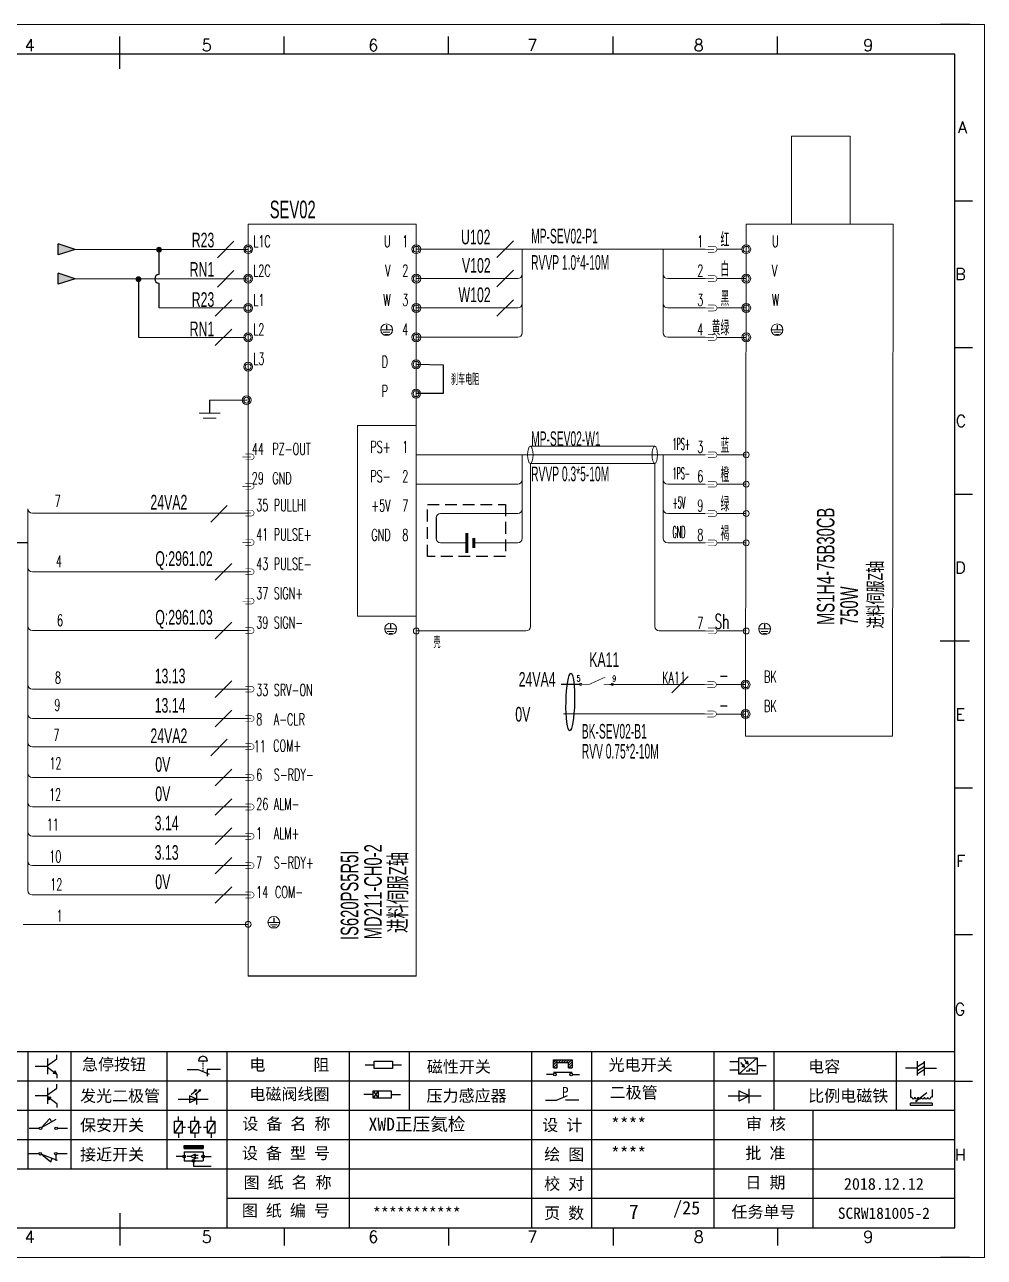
# Model space of a CAD drawing. Header units: millimetres. Extents: x -300 to 5587, y 233 to 3316.
# Drawn here: x 2462.6 to 2626, y 1904.7 to 2114.7 of the extents above; entities that cross this region are included whole.
import ezdxf
from ezdxf.enums import TextEntityAlignment as Align

# ---------------------------------------------------------------- set-up
doc = ezdxf.new("R2010")
doc.units = ezdxf.units.MM
doc.linetypes.add('DASHED', pattern=[0.75, 0.5, -0.25])
doc.layers.add('AE_BOR', color=1, linetype='Continuous')
doc.layers.add('ELEMENT', color=3, linetype='Continuous')
doc.layers.add('Dimension', color=3, linetype='Continuous', lineweight=13)
doc.styles.get("Standard").update_dxf_attribs({"font": ''})
doc.styles.add('WD', font='romans.shx', dxfattribs={"width": 0.8, "bigfont": 'gbcbig.shx'})
doc.styles.add('样式 8', font='arial.ttf', dxfattribs={"width": 0.6, "height": 2.5})
doc.styles.add('汉字', font='')
doc.styles.get('Standard').set_extended_font_data('SimSun')
doc.styles.get('汉字').set_extended_font_data('新宋体')

# ---------------------------------------------------------------- blocks, each defined once
blk = doc.blocks.new('磁性开关')
at = {"linetype": 'ByBlock'}
h = blk.add_hatch(dxfattribs=at)
h.set_pattern_fill('ANSI31', color=256, scale=0.1, style=0)
h.paths.add_polyline_path([(-1910.88, -776.69), (-1910.88, -775.29), (-1907.69, -775.29), (-1907.69, -776.69), (-1908.31, -776.69), (-1908.31, -775.79), (-1910.25, -775.79), (-1910.25, -776.69)])
for p, q in [((-1910.88, -776.69), (-1910.88, -775.29)), ((-1910.88, -775.29), (-1907.69, -775.29)), ((-1910.88, -776.69), (-1910.25, -776.69)), ((-1910.25, -776.69), (-1910.25, -775.79)), ((-1910.25, -775.79), (-1908.31, -775.79)), ((-1908.31, -776.69), (-1908.31, -775.79)), ((-1908.31, -776.69), (-1907.69, -776.69)), ((-1907.69, -775.29), (-1907.69, -776.69)), ((-1910.91, -777.81), (-1912.09, -777.81)), ((-1910.88, -777.39), (-1907.69, -777.39)), ((-1907.66, -777.81), (-1906.48, -777.81))]:
    blk.add_line(p, q, dxfattribs=at)
for centre in [(-1910.68, -777.81), (-1907.88, -777.81)]:
    blk.add_circle(centre, 0.225, dxfattribs=at)
blk = doc.blocks.new('光电开关')
at = {"linetype": 'ByBlock'}
h = blk.add_hatch(dxfattribs=at)
h.set_pattern_fill('ANSI31', color=256, scale=0.01, style=0)
h.set_pattern_definition([(45, (0.172267, 0), (-0.0224506403, 0.0224506403), [])])
h.paths.add_polyline_path([(-1882.44, -776.34), (-1882.5, -775.91), (-1882.68, -776.07)])
h.paths.add_polyline_path([(-1882.86, -776.23), (-1882.44, -776.34), (-1882.68, -776.07)])
h.paths.add_polyline_path([(-1883.05, -776.88), (-1883.11, -776.45), (-1883.29, -776.61)])
h.paths.add_polyline_path([(-1883.47, -776.77), (-1883.05, -776.88), (-1883.29, -776.61)])
for p, q in [((-1884.01, -775.96), (-1885.56, -775.96)), ((-1880.91, -775.3), (-1884.01, -778.05)), ((-1883.75, -776.09), (-1883.05, -776.88)), ((-1883.11, -776.45), (-1883.47, -776.77)), ((-1883.05, -776.88), (-1883.47, -776.77)), ((-1883.14, -775.55), (-1882.44, -776.34)), ((-1883.05, -776.88), (-1883.11, -776.45)), ((-1882.5, -775.91), (-1882.86, -776.23)), ((-1882.44, -776.34), (-1882.86, -776.23)), ((-1882.44, -776.34), (-1882.5, -775.91)), ((-1879.37, -776.67), (-1880.91, -776.67)), ((-1884.01, -777.39), (-1885.56, -777.39)), ((-1882.78, -777.47), (-1882.23, -777.47)), ((-1882.23, -777.47), (-1882.23, -777.14)), ((-1882.23, -777.14), (-1881.78, -777.14)), ((-1881.78, -777.47), (-1881.78, -777.14)), ((-1881.23, -777.47), (-1881.78, -777.47))]:
    blk.add_line(p, q, dxfattribs=at)
blk.add_lwpolyline([(-1884.01, -775.3), (-1880.91, -775.3), (-1880.91, -778.05), (-1884.01, -778.05)], close=True, dxfattribs=at)
blk = doc.blocks.new('电磁阀线圈')
at = {"linetype": 'ByBlock'}
for p, q in [((-1854.61, -796.54), (-1856.17, -796.54)), ((-1854.61, -795.92), (-1853.75, -797.16)), ((-1853.75, -795.92), (-1854.61, -797.16)), ((-1853.75, -795.92), (-1853.75, -797.16)), ((-1851.53, -796.54), (-1849.97, -796.54))]:
    blk.add_line(p, q, dxfattribs=at)
blk.add_lwpolyline([(-1854.61, -795.92), (-1851.53, -795.92), (-1851.53, -797.16), (-1854.61, -797.16)], close=True, dxfattribs=at)
blk = doc.blocks.new('压力感应器')
at = {"linetype": 'ByBlock'}
for p, q in [((-1815.59, -777.73), (-1813.71, -776.93)), ((-1817.44, -777.73), (-1815.59, -777.73)), ((-1811.78, -777.73), (-1814.05, -777.73))]:
    blk.add_line(p, q, dxfattribs=at)
at = {"linetype": 'ByBlock', "insert": (-1814.65, -775.48), "char_height": 1.68, "width": 1.2242, "attachment_point": 1}
blk.add_mtext('{\\fNSimSun|b0|i0|c134|p49;P}', dxfattribs=at)
blk = doc.blocks.new('二极管')
at = {"linetype": 'ByBlock'}
for p, q in [((-1787.52, -776.77), (-1781.92, -776.77)), ((-1783.97, -776.77), (-1785.69, -775.9)), ((-1785.69, -775.9), (-1785.69, -777.65)), ((-1783.97, -776.77), (-1785.69, -777.65)), ((-1783.97, -777.99), (-1783.97, -775.56))]:
    blk.add_line(p, q, dxfattribs=at)
blk = doc.blocks.new('NPN三极管')
at = {"linetype": 'ByBlock'}
for p, q in [((-1785.73, -780.61), (-1785.73, -783.32)), ((-1785.73, -781.82), (-1784.15, -780.66)), ((-1784.15, -780.66), (-1784.15, -779.98)), ((-1785.73, -781.97), (-1787.81, -781.97)), ((-1785.73, -782.11), (-1784.15, -783.27)), ((-1784.41, -782.73), (-1784.74, -783.18)), ((-1784.15, -783.27), (-1784.74, -783.18)), ((-1784.15, -783.27), (-1784.41, -782.73)), ((-1784.15, -783.27), (-1784.15, -783.96))]:
    blk.add_line(p, q, dxfattribs=at)
blk = doc.blocks.new('PNP三极管')
at = {"linetype": 'ByBlock'}
for p, q in [((-1784.9, -785.38), (-1784.9, -788.09)), ((-1783.32, -785.43), (-1783.32, -784.75)), ((-1784.9, -786.74), (-1786.98, -786.74)), ((-1784.9, -786.59), (-1783.32, -785.43)), ((-1784.9, -786.88), (-1783.32, -788.04)), ((-1784.9, -786.88), (-1784.31, -786.97)), ((-1784.9, -786.88), (-1784.64, -787.42)), ((-1784.31, -786.97), (-1784.64, -787.42)), ((-1783.32, -788.04), (-1783.32, -788.73))]:
    blk.add_line(p, q, dxfattribs=at)
blk = doc.blocks.new('常开行程开关')
at = {"linetype": 'ByBlock'}
for p, q in [((-1785.89, -792.17), (-1784.52, -790.62)), ((-1785.89, -792.17), (-1783.43, -790.72)), ((-1784.52, -790.62), (-1784.19, -791.17)), ((-1786.29, -792.3), (-1788.01, -792.3)), ((-1781.48, -792.3), (-1783.21, -792.3))]:
    blk.add_line(p, q, dxfattribs=at)
for centre in [(-1786.07, -792.3), (-1783.42, -792.3)]:
    blk.add_circle(centre, 0.219, dxfattribs=at)
blk = doc.blocks.new('常闭行程开关')
at = {"linetype": 'ByBlock'}
for p, q in [((-1786.34, -796.62), (-1788.07, -796.62)), ((-1785.93, -796.72), (-1783.25, -797.7)), ((-1785.93, -796.72), (-1784.3, -798)), ((-1784.3, -798), (-1784.08, -797.4)), ((-1783.48, -796.84), (-1783.48, -797.85)), ((-1781.54, -796.62), (-1783.26, -796.62))]:
    blk.add_line(p, q, dxfattribs=at)
for centre in [(-1786.12, -796.62), (-1783.48, -796.62)]:
    blk.add_circle(centre, 0.219, dxfattribs=at)
blk = doc.blocks.new('电容')
at = {"linetype": 'ByBlock'}
for p, q in [((-1756.08, -782.99), (-1756.08, -780.56)), ((-1754.86, -780.79), (-1756.08, -781.55)), ((-1754.86, -782.99), (-1754.86, -780.56)), ((-1756.08, -781.77), (-1758.13, -781.77)), ((-1754.86, -781.44), (-1756.08, -782.2)), ((-1754.86, -781.99), (-1756.08, -782.75)), ((-1754.86, -781.77), (-1752.81, -781.77))]:
    blk.add_line(p, q, dxfattribs=at)
blk = doc.blocks.new('发光二极管')
at = {"linetype": 'ByBlock'}
for p, q in [((-1755.78, -785.92), (-1754.89, -785.14)), ((-1754.89, -785.14), (-1755.2, -785.22)), ((-1755.2, -785.22), (-1755.01, -785.43)), ((-1755.08, -785.92), (-1754.18, -785.14)), ((-1754.89, -785.14), (-1755.01, -785.43)), ((-1754.18, -785.14), (-1754.49, -785.22)), ((-1754.49, -785.22), (-1754.31, -785.43)), ((-1754.18, -785.14), (-1754.31, -785.43)), ((-1758.01, -786.77), (-1752.89, -786.77)), ((-1754.84, -786.77), (-1756.04, -786.16)), ((-1756.04, -786.16), (-1756.04, -787.39)), ((-1754.84, -786.77), (-1756.04, -787.39)), ((-1754.84, -787.63), (-1754.84, -785.92))]:
    blk.add_line(p, q, dxfattribs=at)
blk = doc.blocks.new('比例电磁阀')
at = {"linetype": 'ByBlock'}
for p, q in [((-1757.26, -775.38), (-1757.26, -776.71)), ((-1757.26, -776.71), (-1757.05, -776.71)), ((-1754.5, -775.98), (-1756.35, -777.44)), ((-1753.58, -776.71), (-1753.8, -776.71)), ((-1753.58, -775.38), (-1753.58, -776.71)), ((-1753.6, -777.73), (-1757.25, -777.73)), ((-1757.25, -778.13), (-1757.25, -777.73)), ((-1753.6, -778.13), (-1757.25, -778.13)), ((-1756.35, -777.44), (-1756.25, -777.25)), ((-1756.35, -777.44), (-1756.15, -777.38)), ((-1756.15, -777.38), (-1756.25, -777.25)), ((-1753.6, -777.73), (-1753.6, -778.13))]:
    blk.add_line(p, q, dxfattribs=at)
for centre in [(-1756.78, -776.71), (-1756.24, -776.71), (-1755.7, -776.71), (-1755.15, -776.71), (-1754.61, -776.71), (-1754.07, -776.71)]:
    blk.add_arc(centre, 0.271, 180, 0, dxfattribs=at)
blk = doc.blocks.new('保安开关')
at = {"linetype": 'ByBlock'}
for p, q in [((-1757.33, -790.79), (-1758.6, -792.81)), ((-1757.96, -790.79), (-1757.96, -789.97)), ((-1754.54, -790.79), (-1755.81, -792.81)), ((-1755.17, -790.79), (-1755.17, -789.97)), ((-1751.75, -790.79), (-1753.02, -792.81)), ((-1752.39, -790.79), (-1752.39, -789.97)), ((-1757.96, -792.81), (-1757.96, -793.62)), ((-1757.33, -791.8), (-1756.72, -791.8)), ((-1756.35, -791.8), (-1755.89, -791.8)), ((-1755.17, -792.81), (-1755.17, -793.62)), ((-1754.52, -791.8), (-1754.06, -791.8)), ((-1753.69, -791.8), (-1753.08, -791.8)), ((-1752.39, -792.81), (-1752.39, -793.62))]:
    blk.add_line(p, q, dxfattribs=at)
for points in [[(-1758.6, -790.79), (-1757.33, -790.79), (-1757.33, -792.81), (-1758.6, -792.81)], [(-1755.81, -790.79), (-1754.54, -790.79), (-1754.54, -792.81), (-1755.81, -792.81)], [(-1753.02, -790.79), (-1751.75, -790.79), (-1751.75, -792.81), (-1753.02, -792.81)]]:
    blk.add_lwpolyline(points, close=True, dxfattribs=at)
blk = doc.blocks.new('接近开关')
at = {"linetype": 'ByBlock'}
h = blk.add_hatch(dxfattribs=at)
h.set_pattern_fill('ANSI31', color=256, scale=0.01, style=0)
h.set_pattern_definition([(45, (-89.131516, -30.795668), (-0.0224506403, 0.0224506403), [])])
h.paths.add_polyline_path([(-1516.96, -1123.35), (-1516.96, -1122.85), (-1513.76, -1122.85), (-1513.76, -1123.35)])
for p, q in [((-1516.96, -1123.35), (-1516.96, -1122.85)), ((-1516.96, -1122.85), (-1513.76, -1122.85)), ((-1516.96, -1123.35), (-1513.76, -1123.35)), ((-1513.76, -1122.85), (-1513.76, -1123.35)), ((-1517.18, -1124.71), (-1518.36, -1124.71)), ((-1516.96, -1123.95), (-1513.76, -1123.95)), ((-1516.96, -1123.95), (-1516.96, -1125.47)), ((-1516.96, -1125.47), (-1513.76, -1125.47)), ((-1515.91, -1124.71), (-1516.45, -1124.71)), ((-1515.11, -1124.31), (-1515.91, -1124.71)), ((-1515.11, -1125.11), (-1515.91, -1124.71)), ((-1515.33, -1124.53), (-1515.17, -1124.53)), ((-1515.33, -1124.88), (-1515.17, -1124.88)), ((-1515.25, -1124.45), (-1515.25, -1124.61)), ((-1515.11, -1124.31), (-1515.11, -1125.11)), ((-1515.11, -1124.48), (-1514.58, -1124.48)), ((-1515.11, -1124.94), (-1514.58, -1124.94)), ((-1513.76, -1123.95), (-1513.76, -1125.47)), ((-1513.54, -1124.71), (-1512.36, -1124.71)), ((-1515.36, -1125.69), (-1515.36, -1126.36)), ((-1515.36, -1126.36), (-1512.36, -1126.36))]:
    blk.add_line(p, q, dxfattribs=at)
for centre in [(-1516.96, -1124.71), (-1515.36, -1125.47), (-1513.76, -1124.71)]:
    blk.add_circle(centre, 0.225, dxfattribs=at)
blk = doc.blocks.new('电阻')
at = {"linetype": 'ByBlock'}
for p, q in [((-3.09, 0), (-1.57, 0)), ((1.57, 0), (3.09, 0))]:
    blk.add_line(p, q, dxfattribs=at)
blk.add_lwpolyline([(-1.57, 0.63), (1.57, 0.63), (1.57, -0.63), (-1.57, -0.63)], close=True, dxfattribs=at)
blk = doc.blocks.new('急停按钮')
at = {"linetype": 'ByBlock'}
for p, q in [((-1.86, 0), (0, 0)), ((0, 0), (1.88, -0.81)), ((0.06, 1.45), (1.61, 1.45)), ((0.83, 1.45), (0.83, 1.24)), ((0.83, 1.07), (0.83, 0.85)), ((0.83, 0.68), (0.83, 0.47)), ((0.83, 0.29), (0.83, 0.08)), ((3.81, 0), (1.54, 0)), ((1.54, 0), (1.54, -1.15)), ((0.83, -0.09), (0.83, -0.24))]:
    blk.add_line(p, q, dxfattribs=at)
blk.add_arc((0.83, 1.45), 0.774, 0, 180)
blk = doc.blocks.new('电控横A4')
for p, q in [((292, -5), (5, -5)), ((292, -205), (292, -5)), ((10.03, -205), (289.53, -205)), ((130.8, -205), (190.75, -205)), ((190.75, -205), (259.54, -205))]:
    blk.add_line(p, q)
at = {"linetype": 'ByBlock'}
for p, q in [((292, -175), (5, -175)), ((292, -180), (5, -180)), ((292, -185), (5, -185)), ((292, -190), (5, -190)), ((292, -195), (5, -195)), ((292, -200), (168.03, -200))]:
    blk.add_line(p, q, dxfattribs=at)
at = {"color": 0, "lineweight": -2}
for p, q in [((134.12, -175), (134.12, -195)), ((141.48, -175), (141.48, -195)), ((157.79, -175), (157.79, -195)), ((168.03, -175), (168.03, -204.92)), ((188.84, -175), (188.84, -185)), ((199.08, -175), (199.08, -185)), ((219.89, -175), (219.89, -185)), ((230.12, -175), (230.12, -185)), ((250.93, -175), (250.93, -185)), ((261.17, -175), (261.17, -185)), ((281.98, -175), (281.98, -185)), ((188.84, -185), (188.84, -204.92)), ((219.89, -185), (219.89, -205)), ((230.12, -185), (230.12, -205)), ((250.93, -185), (250.93, -205)), ((267.79, -185), (267.79, -205))]:
    blk.add_line(p, q, dxfattribs=at)
at = {"color": 0, "ltscale": 2}
for p, q in [((292, -205), (292, -183.55)), ((259.54, -205), (289.53, -205)), ((259.54, -205), (292, -205))]:
    blk.add_line(p, q, dxfattribs=at)
at = {"layer": 'AE_BOR', "color": 1, "lineweight": 15}
for p, q in [((0, 0), (297, 0)), ((297, 0), (297, -210)), ((297, -210), (0, -210))]:
    blk.add_line(p, q, dxfattribs=at)
at = {"layer": 'AE_BOR'}
for p, q in [((149.78, -5), (149.78, -2)), ((177.78, -5), (177.78, -2)), ((205.78, -5), (205.78, -2)), ((233.78, -5), (233.78, -2)), ((261.78, -5), (261.78, -2)), ((292, -30), (295, -30)), ((292, -55), (295, -55)), ((292, -80), (295, -80)), ((292, -130), (295, -130)), ((292, -155), (295, -155)), ((292, -180), (295, -180)), ((149.78, -205), (149.78, -208)), ((177.78, -205), (177.78, -208)), ((205.78, -205), (205.78, -208)), ((233.78, -205), (233.78, -208)), ((261.78, -205), (261.78, -208))]:
    blk.add_line(p, q, dxfattribs=at)
at = {"layer": 'AE_BOR', "lineweight": 30}
for p, q in [((294.53, 0), (289.53, 0)), ((294.53, -210), (289.53, -210))]:
    blk.add_line(p, q, dxfattribs=at)
at = {"layer": 'AE_BOR', "color": 2, "lineweight": 30}
for p, q in [((149.78, -7.5), (149.78, -2.5)), ((289.5, -105), (294.5, -105)), ((149.78, -202.5), (149.78, -207.5)), ((149.78, -205), (149.78, -207.5))]:
    blk.add_line(p, q, dxfattribs=at)
at = {"linetype": 'ByBlock'}
for name, p in [('NPN三极管', (1923.2, 604.5)), ('磁性开关', (2134.53, 598.96)), ('光电开关', (2139.22, 599.27)), ('电容', (2041.69, 603.98)), ('PNP三极管', (1922.37, 604.27)), ('发光二极管', (1917.72, 603.69)), ('电磁阀线圈', (2047.53, 614.3)), ('压力感应器', (2039.72, 594.52)), ('二极管', (2040.91, 594.27)), ('比例电磁阀', (2041.69, 593.98)), ('常开行程开关', (1922.37, 604.27)), ('保安开关', (1917.72, 603.98)), ('接近开关', (1677.72, 931.9)), ('常闭行程开关', (1922.37, 604.27))]:
    blk.add_blockref(name, p, dxfattribs=at)
for name, p in [('急停按钮', (163.12, -177.98)), ('电阻', (194.66, -177.22))]:
    blk.add_blockref(name, p)
at = {"char_height": 2, "attachment_point": 1, "style": '汉字'}
for s, insert in [('{\\fKaiTi_GB2312|b0|i0|c134|p49;急停按钮}', (143.35, -176.12)), ('{\\fKaiTi_GB2312|b0|i0|c134|p49;电      阻}', (171.86, -176.19)), ('{\\fKaiTi_GB2312|b0|i0|c134|p49;磁性开关}', (202.07, -176.53)), ('{\\fKaiTi_GB2312|b0|i0|c134|p49;光电开关}', (233.02, -176.19)), ('{\\fKaiTi_GB2312|b0|i0|c134|p49;电容}', (267, -176.48)), ('{\\fKaiTi_GB2312|b0|i0|c134|p49;发光二极管}', (143.02, -181.48)), ('{\\fKaiTi_GB2312|b0|i0|c134|p49;电磁阀线圈}', (171.86, -181.19)), ('{\\fKaiTi_GB2312|b0|i0|c134|p49;压力感应器}', (202.02, -181.47)), ('{\\fKaiTi_GB2312|b0|i0|c134|p49;二极管}', (233.2, -180.91)), ('{\\fKaiTi_GB2312|b0|i0|c134|p49;比例电磁铁}', (267, -181.48)), ('{\\fKaiTi_GB2312|b0|i0|c134|p49;保安开关}', (143.02, -186.48)), ('{\\fKaiTi_GB2312|b0|i0|c134|p0;设 备 名 称}', (170.65, -186.24)), ('{\\fKaiTi_GB2312|b0|i0|c134|p0;设 计}', (221.72, -186.46)), ('{\\fKaiTi_GB2312|b0|i0|c134|p0;审 核}', (256.39, -186.25)), ('{\\fKaiTi_GB2312|b0|i0|c134|p0;设 备 型 号}', (170.58, -191.24)), ('{\\fKaiTi_GB2312|b0|i0|c134|p0;批 准}', (256.32, -191.25)), ('{\\fKaiTi_GB2312|b0|i0|c134|p49;接近开关}', (143.02, -191.48)), ('{\\fKaiTi_GB2312|b0|i0|c134|p0;绘 图}', (222.05, -191.46)), ('{\\fKaiTi_GB2312|b0|i0|c134|p0;图 纸 名 称}', (170.86, -196.24)), ('{\\fKaiTi_GB2312|b0|i0|c134|p0;校 对}', (222.05, -196.46)), ('{\\fKaiTi_GB2312|b0|i0|c134|p0;日 期}', (256.32, -196.25)), ('{\\fKaiTi_GB2312|b0|i0|c134|p0;图 纸 编 号}', (170.57, -201.03)), ('{\\fKaiTi_GB2312|b0|i0|c134|p0;页 数}', (222.05, -201.46)), ('{\\fKaiTi_GB2312|b0|i0|c134|p0;任务单号}', (253.94, -201.25))]:
    blk.add_mtext(s, dxfattribs=dict(at, insert=insert))
for s, insert, char_height, width, attachment_point in [('{\\fKaiTi_GB2312|b0|i0|c134|p49;XWD正压氦检}', (192.15, -186.2), 2.2, 26.5767, 1), ('{\\fKaiTi_GB2312|b0|i0|c134|p49;****}', (233.43, -186.2), 2.2, 15.3175, 1), ('{\\fKaiTi_GB2312|b0|i0|c134|p49;****}', (233.43, -191.2), 2.2, 15.3175, 1), ('{\\fKaiTi_GB2312|b0|i0|c134|p49;2018.12.12}', (279.89, -197.5), 2, 24.2172, 5), ('{\\fKaiTi_GB2312|b0|i0|c134|p49;SCRW181005-2}', (279.89, -202.5), 1.92, 24.2172, 5)]:
    blk.add_mtext(s, dxfattribs=dict(insert=insert, char_height=char_height, width=width, attachment_point=attachment_point))
at = {"color": 0, "lineweight": -2, "insert": (200.36, -202.5), "char_height": 2, "width": 31.0482, "attachment_point": 5}
blk.add_mtext('{\\C256;***********}', dxfattribs=at)
at = {"color": 0, "linetype": 'ByBlock', "lineweight": -2, "insert": (242.64, -201.84), "char_height": 4.2689, "width": 20.8102, "attachment_point": 5}
blk.add_mtext('  {\\H0.53119x; /25}', dxfattribs=at)
at = {"layer": 'AE_BOR', "style": 'WD'}
for s, p in [('4', (134.45, -4.5)), ('5', (164.59, -4.5)), ('6', (192.94, -4.5)), ('7', (220.04, -4.5)), ('8', (248.37, -4.5)), ('9', (277.23, -4.5)), ('4', (134.45, -207.5)), ('5', (164.59, -207.5)), ('6', (192.94, -207.5)), ('7', (220.04, -207.5)), ('8', (248.37, -207.5)), ('9', (277.23, -207.5))]:
    blk.add_text(s, height=2, dxfattribs=at).set_placement(p, align=Align.CENTER)
for s, p in [('A', (294.03, -17.5)), ('B', (293.84, -42.5)), ('C', (293.93, -67.5)), ('D', (293.84, -92.5)), ('E', (293.74, -117.5)), ('F', (293.74, -142.5)), ('F', (293.74, -142.5)), ('G', (293.74, -167.72)), ('H', (293.84, -192.5))]:
    blk.add_text(s, height=2, dxfattribs=at).set_placement(p, align=Align.MIDDLE_RIGHT)
blk = doc.blocks.new('$element$00000498')
at = {"const_width": 0.0233}
for points in [[(0, 0), (0, -0.25)], [(-0.25, -0.2), (0, -0.75)], [(0, -0.75), (0, -1)]]:
    blk.add_lwpolyline(points, dxfattribs=at)
at = {"flags": 9}
blk.add_attdef('S', (0, 0), '', height=0.00000667, dxfattribs=at)
blk = doc.blocks.new('H_KA_NO')
at = {"lineweight": 0}
for centre in [(0.2, 0), (5.6, 0)]:
    blk.add_circle(centre, 0.2, dxfattribs=at)
at = {"layer": 'ELEMENT', "color": 1, "xscale": 5, "yscale": 5, "zscale": 5, "rotation": 270}
blk.add_blockref('$element$00000498', (5.4, 0), dxfattribs=at)
at = {"lineweight": 0, "style": 'WD', "width": 0.8}
blk.add_attdef('端子号', text='', height=1, dxfattribs=at).set_placement((0.2, 0.5), align=Align.RIGHT)
blk.add_attdef('端子号', (5.6, 0.5), '', height=1, dxfattribs=at)

msp = doc.modelspace()

# ---------------------------------------------------------------- hatches: boundary and pattern name
for points in [[(2468.272, 2075.458), (2468.272, 2077.328), (2471.19, 2076.393)], [(2468.272, 2070.458), (2468.272, 2072.328), (2471.19, 2071.393)]]:
    msp.add_hatch(color=256).paths.add_polyline_path(points)
at = {"lineweight": -2}
h = msp.add_hatch(color=0, dxfattribs=at)
edge = h.paths.add_edge_path()
edge.add_arc((2485.446, 2076.337), 0.5, 0, 360)
h = msp.add_hatch(color=0, dxfattribs=at)
edge = h.paths.add_edge_path()
edge.add_arc((2481.941, 2071.313), 0.5, 0, 360)

# ---------------------------------------------------------------- linework, layer by layer
for p, q in [((2471.19, 2076.393), (2468.272, 2077.328)), ((2468.272, 2075.458), (2468.272, 2077.328)), ((2471.19, 2076.393), (2468.272, 2075.458)), ((2485.442, 2072.129), (2485.442, 2076.393)), ((2471.19, 2071.393), (2468.272, 2072.328)), ((2468.272, 2070.458), (2468.272, 2072.328)), ((2471.19, 2071.393), (2468.272, 2070.458)), ((2482.024, 2061.406), (2482.024, 2071.393)), ((2485.442, 2066.406), (2485.442, 2070.657)), ((2524.196, 2063.491), (2524.196, 2062.701)), ((2590.687, 2063.491), (2590.687, 2062.701)), ((2529.249, 2056.813), (2533.835, 2056.743)), ((2533.835, 2056.743), (2533.835, 2051.813)), ((2533.835, 2051.813), (2529.249, 2051.813)), ((2494.064, 2050.701), (2494.064, 2048.52)), ((2532.627, 2030.644), (2532.627, 2027.144)), ((2443.251, 2026.469), (2463.125, 2026.469)), ((2524.881, 2012.526), (2524.881, 2011.736)), ((2588.563, 2012.526), (2588.563, 2011.736)), ((2557.222, 2002.274), (2553.901, 2002.274)), ((2504.989, 1962.542), (2504.989, 1961.752)), ((2529.249, 1952.605), (2500.621, 1952.605))]:
    msp.add_line(p, q)
at = {"lineweight": 0}
for p, q in [((2500.489, 2076.393), (2471.19, 2076.393)), ((2529.249, 2076.41), (2578.446, 2076.41)), ((2547.264, 2062.16), (2547.264, 2076.41)), ((2571.313, 2062.16), (2571.313, 2076.41)), ((2580.446, 2076.41), (2584.688, 2076.41)), ((2500.489, 2071.393), (2471.19, 2071.393)), ((2529.249, 2071.41), (2546.514, 2071.41)), ((2578.446, 2071.41), (2572.063, 2071.41)), ((2585.438, 2071.41), (2580.446, 2071.41)), ((2500.121, 2066.406), (2485.442, 2066.406)), ((2529.249, 2066.41), (2546.514, 2066.41)), ((2578.446, 2066.41), (2572.063, 2066.41)), ((2585.438, 2066.406), (2580.446, 2066.406)), ((2523.302, 2062.694), (2525.091, 2062.694)), ((2523.634, 2062.265), (2524.758, 2062.265)), ((2589.792, 2062.694), (2591.581, 2062.694)), ((2590.125, 2062.265), (2591.249, 2062.265)), ((2500.121, 2061.406), (2482.024, 2061.406)), ((2523.92, 2061.919), (2524.493, 2061.919)), ((2529.249, 2061.41), (2546.514, 2061.41)), ((2578.446, 2061.41), (2572.063, 2061.41)), ((2585.438, 2061.402), (2580.446, 2061.402)), ((2590.41, 2061.919), (2590.983, 2061.919)), ((2500.371, 2050.701), (2494.064, 2050.701)), ((2492.276, 2048.506), (2495.853, 2048.506)), ((2492.94, 2047.648), (2495.188, 2047.648)), ((2578.446, 2041.394), (2529.249, 2041.394)), ((2547.264, 2027.144), (2547.264, 2041.394)), ((2548.694, 2042.858), (2569.855, 2042.859)), ((2571.313, 2027.144), (2571.313, 2041.394)), ((2585.438, 2041.39), (2580.446, 2041.39)), ((2548.673, 2039.929), (2569.855, 2039.929)), ((2548.673, 2039.929), (2548.673, 2012.136)), ((2569.855, 2039.929), (2569.855, 2012.144)), ((2529.249, 2036.394), (2546.514, 2036.394)), ((2578.446, 2036.394), (2572.063, 2036.394)), ((2585.438, 2036.386), (2580.446, 2036.386)), ((2463.107, 1967.156), (2463.126, 2032.219)), ((2533.377, 2031.394), (2546.514, 2031.394)), ((2578.446, 2031.394), (2572.063, 2031.394)), ((2585.438, 2031.386), (2580.446, 2031.386)), ((2537.854, 2026.394), (2533.377, 2026.394)), ((2539.05, 2026.394), (2546.514, 2026.394)), ((2578.446, 2026.394), (2572.063, 2026.394)), ((2585.438, 2026.386), (2580.446, 2026.386)), ((2523.987, 2011.729), (2525.776, 2011.729)), ((2524.319, 2011.3), (2525.443, 2011.3)), ((2524.605, 2010.954), (2525.178, 2010.954)), ((2529.249, 2011.386), (2547.923, 2011.386)), ((2578.446, 2011.394), (2570.605, 2011.394)), ((2585.438, 2011.386), (2580.446, 2011.386)), ((2587.669, 2011.729), (2589.457, 2011.729)), ((2588.001, 2011.3), (2589.125, 2011.3)), ((2588.286, 2010.954), (2588.86, 2010.954)), ((2578.334, 2002.242), (2562.154, 2002.242)), ((2585.326, 2002.238), (2580.334, 2002.238)), ((2578.334, 1997.242), (2554.316, 1997.242)), ((2578.334, 1997.242), (2556.417, 1997.242)), ((2585.326, 1997.234), (2580.334, 1997.234)), ((2500.621, 1986.402), (2463.876, 1986.402)), ((2500.621, 1981.398), (2463.876, 1981.398)), ((2500.621, 1976.41), (2463.876, 1976.41)), ((2500.621, 1971.406), (2463.876, 1971.406)), ((2500.621, 1966.406), (2463.857, 1966.406)), ((2500.621, 1961.402), (2462.312, 1961.402)), ((2505.883, 1961.745), (2504.095, 1961.745)), ((2505.551, 1961.316), (2504.427, 1961.316)), ((2505.266, 1960.97), (2504.692, 1960.97))]:
    msp.add_line(p, q, dxfattribs=at)
at = {"color": 3, "lineweight": 0}
for p, q in [((2463.876, 2031.469), (2500.621, 2031.469)), ((2500.621, 2021.469), (2463.876, 2021.469)), ((2463.876, 2011.469), (2500.621, 2011.469)), ((2463.876, 2001.469), (2500.621, 2001.469)), ((2463.876, 1996.465), (2500.621, 1996.465)), ((2463.876, 1991.67), (2500.621, 1991.67))]:
    msp.add_line(p, q, dxfattribs=at)
at = {"lineweight": 0}
for points in [[(2593.119, 2095.693), (2603.119, 2095.693), (2603.119, 2080.693), (2593.119, 2080.693)], [(2585.438, 2080.693), (2610.438, 2080.693), (2610.321, 1993.442), (2585.321, 1993.442)], [(2529.249, 2046.394), (2519.249, 2046.394), (2519.249, 2013.894), (2529.249, 2013.894)]]:
    msp.add_lwpolyline(points, close=True, dxfattribs=at)
msp.add_lwpolyline([(2500.621, 1952.605), (2500.621, 2080.693), (2529.249, 2080.693), (2529.249, 1952.605)], dxfattribs=at)
at = {"color": 3, "lineweight": 0, "const_width": 0.1, "flags": 128}
for points in [[(2578.946, 2076.91), (2579.946, 2076.91, -1), (2579.946, 2075.91), (2578.946, 2075.91)], [(2578.946, 2071.91), (2579.946, 2071.91, -1), (2579.946, 2070.91), (2578.946, 2070.91)], [(2578.946, 2066.91), (2579.946, 2066.91, -1), (2579.946, 2065.91), (2578.946, 2065.91)], [(2578.946, 2061.91), (2579.946, 2061.91, -1), (2579.946, 2060.91), (2578.946, 2060.91)], [(2500.121, 2041.544), (2501.121, 2041.544, -1), (2501.121, 2040.544), (2500.121, 2040.544)], [(2578.946, 2041.894), (2579.946, 2041.894, -1), (2579.946, 2040.894), (2578.946, 2040.894)], [(2500.121, 2036.544), (2501.121, 2036.544, -1), (2501.121, 2035.544), (2500.121, 2035.544)], [(2578.946, 2036.894), (2579.946, 2036.894, -1), (2579.946, 2035.894), (2578.946, 2035.894)], [(2500.121, 2031.969), (2501.121, 2031.969, -1), (2501.121, 2030.969), (2500.121, 2030.969)], [(2578.946, 2031.894), (2579.946, 2031.894, -1), (2579.946, 2030.894), (2578.946, 2030.894)], [(2500.121, 2026.969), (2501.121, 2026.969, -1), (2501.121, 2025.969), (2500.121, 2025.969)], [(2578.946, 2026.894), (2579.946, 2026.894, -1), (2579.946, 2025.894), (2578.946, 2025.894)], [(2500.121, 2021.969), (2501.121, 2021.969, -1), (2501.121, 2020.969), (2500.121, 2020.969)], [(2500.121, 2016.969), (2501.121, 2016.969, -1), (2501.121, 2015.969), (2500.121, 2015.969)], [(2500.121, 2011.969), (2501.121, 2011.969, -1), (2501.121, 2010.969), (2500.121, 2010.969)], [(2578.946, 2011.894), (2579.946, 2011.894, -1), (2579.946, 2010.894), (2578.946, 2010.894)], [(2500.121, 2001.969), (2501.121, 2001.969, -1), (2501.121, 2000.969), (2500.121, 2000.969)], [(2578.834, 2002.742), (2579.834, 2002.742, -1), (2579.834, 2001.742), (2578.834, 2001.742)], [(2578.834, 1997.742), (2579.834, 1997.742, -1), (2579.834, 1996.742), (2578.834, 1996.742)], [(2500.121, 1996.965), (2501.121, 1996.965, -1), (2501.121, 1995.965), (2500.121, 1995.965)], [(2500.121, 1992.17), (2501.121, 1992.17, -1), (2501.121, 1991.17), (2500.121, 1991.17)], [(2500.121, 1986.902), (2501.121, 1986.902, -1), (2501.121, 1985.902), (2500.121, 1985.902)], [(2500.121, 1981.898), (2501.121, 1981.898, -1), (2501.121, 1980.898), (2500.121, 1980.898)], [(2500.121, 1976.91), (2501.121, 1976.91, -1), (2501.121, 1975.91), (2500.121, 1975.91)], [(2500.121, 1971.906), (2501.121, 1971.906, -1), (2501.121, 1970.906), (2500.121, 1970.906)], [(2500.121, 1966.906), (2501.121, 1966.906, -1), (2501.121, 1965.906), (2500.121, 1965.906)]]:
    msp.add_lwpolyline(points, format="xyb", dxfattribs=at)
for points in [[(2579.946, 2076.41), (2578.446, 2076.41)], [(2579.946, 2071.41), (2578.446, 2071.41)], [(2579.946, 2066.41), (2578.446, 2066.41)], [(2579.946, 2061.41), (2578.446, 2061.41)], [(2579.946, 2041.394), (2578.446, 2041.394)], [(2501.121, 2041.044), (2499.621, 2041.044)], [(2501.121, 2036.044), (2499.621, 2036.044)], [(2579.946, 2036.394), (2578.446, 2036.394)], [(2501.121, 2031.469), (2499.621, 2031.469)], [(2579.946, 2031.394), (2578.446, 2031.394)], [(2501.121, 2026.469), (2499.621, 2026.469)], [(2579.946, 2026.394), (2578.446, 2026.394)], [(2501.121, 2021.469), (2499.621, 2021.469)], [(2501.121, 2016.469), (2499.621, 2016.469)], [(2501.121, 2011.469), (2499.621, 2011.469)], [(2579.946, 2011.394), (2578.446, 2011.394)], [(2501.121, 2001.469), (2499.621, 2001.469)], [(2579.834, 2002.242), (2578.334, 2002.242)], [(2579.834, 1997.242), (2578.334, 1997.242)], [(2501.121, 1996.465), (2499.621, 1996.465)], [(2501.121, 1991.67), (2499.621, 1991.67)], [(2501.121, 1986.402), (2499.621, 1986.402)], [(2501.121, 1981.398), (2499.621, 1981.398)], [(2501.121, 1976.41), (2499.621, 1976.41)], [(2501.121, 1971.406), (2499.621, 1971.406)], [(2501.121, 1966.406), (2499.621, 1966.406)]]:
    msp.add_lwpolyline(points, dxfattribs=at)
at = {"color": 6, "linetype": 'DASHED', "ltscale": 4}
msp.add_lwpolyline([(2531.167, 2032.956), (2544.453, 2032.956), (2544.453, 2024.057), (2531.167, 2024.057)], close=True, dxfattribs=at)
at = {"color": 3}
for points in [[(2537.854, 2028.092, 0.5, 0.5, 0), (2537.854, 2024.696, 2, 2, 0)], [(2539.05, 2027.243, 0.5, 0.5, 0), (2539.05, 2025.545, 2, 2, 0)]]:
    msp.add_lwpolyline(points, format="xyseb", dxfattribs=at)
at = {"lineweight": 0}
for centre, radius in [((2500.621, 2076.41), 0.75), ((2500.621, 2076.41), 0.5), ((2529.249, 2076.41), 0.75), ((2529.249, 2076.41), 0.5), ((2585.438, 2076.41), 0.75), ((2585.438, 2076.41), 0.5), ((2500.621, 2071.41), 0.75), ((2500.621, 2071.41), 0.5), ((2529.249, 2071.41), 0.75), ((2529.249, 2071.41), 0.5), ((2585.438, 2071.41), 0.75), ((2585.438, 2071.41), 0.5), ((2500.621, 2066.406), 0.75), ((2500.621, 2066.406), 0.5), ((2529.249, 2066.41), 0.75), ((2529.249, 2066.41), 0.5), ((2585.438, 2066.406), 0.75), ((2585.438, 2066.406), 0.5), ((2524.196, 2062.701), 1), ((2590.687, 2062.701), 1), ((2500.621, 2061.406), 0.75), ((2500.621, 2061.406), 0.5), ((2529.249, 2061.41), 0.75), ((2529.249, 2061.41), 0.5), ((2585.438, 2061.402), 0.75), ((2585.438, 2061.402), 0.5), ((2500.621, 2056.402), 0.75), ((2500.621, 2056.402), 0.5), ((2529.215, 2056.813), 0.75), ((2529.215, 2056.813), 0.5), ((2529.215, 2051.813), 0.75), ((2529.215, 2051.813), 0.5), ((2500.371, 2050.701), 0.75), ((2500.371, 2050.701), 0.5), ((2585.438, 2041.39), 0.5), ((2585.438, 2036.386), 0.5), ((2585.438, 2031.386), 0.5), ((2585.438, 2026.386), 0.5), ((2524.881, 2011.736), 1), ((2529.249, 2011.386), 0.5), ((2585.438, 2011.386), 0.5), ((2588.563, 2011.736), 1), ((2585.326, 2002.238), 0.75), ((2585.326, 2002.238), 0.5), ((2585.326, 1997.234), 0.75), ((2585.326, 1997.234), 0.5), ((2500.621, 1961.402), 0.5), ((2504.989, 1961.752), 1)]:
    msp.add_circle(centre, radius, dxfattribs=at)
msp.add_arc((2485.442, 2071.393), 0.736, 90, 270)
for centre, start, end in [((2546.514, 2072.16), 270, 0), ((2572.063, 2072.16), 180, 270), ((2546.514, 2067.16), 270, 0), ((2572.063, 2067.16), 180, 270), ((2546.514, 2062.16), 270, 0), ((2572.063, 2062.16), 180, 270), ((2546.514, 2037.144), 270, 0), ((2572.063, 2037.144), 180, 270), ((2533.377, 2030.644), 90, 180), ((2546.514, 2032.144), 270, 0), ((2572.063, 2032.144), 180, 270), ((2533.377, 2027.144), 180, 270), ((2546.514, 2027.144), 270, 0), ((2572.063, 2027.144), 180, 270), ((2547.923, 2012.136), 270, 0), ((2570.605, 2012.144), 180, 270), ((2463.857, 1967.156), 180, 270)]:
    msp.add_arc(centre, 0.75, start, end, dxfattribs=at)
at = {"color": 3, "lineweight": 0}
for centre in [(2463.876, 2032.219), (2463.876, 2022.219), (2463.876, 2012.219), (2463.876, 2002.219), (2463.876, 1997.215), (2463.876, 1992.42), (2463.876, 1987.152), (2463.876, 1982.148), (2463.876, 1977.16), (2463.876, 1972.156)]:
    msp.add_arc(centre, 0.75, 180, 270, dxfattribs=at)
at = {"lineweight": 0}
msp.add_ellipse((2548.673, 2041.394), major_axis=(0, 1.465), ratio=0.3169375, dxfattribs=at)
at = {"lineweight": 0, "extrusion": (0, 0, -1)}
msp.add_ellipse((2569.855, 2041.394), major_axis=(0, 1.465), ratio=0.3169375, dxfattribs=at)
msp.add_ellipse((2555.476, 1999.29), major_axis=(0.109, 4.907), ratio=0.1479253)
at = {"layer": 'Dimension', "lineweight": 0}
for p, q in [((2495.382, 2074.979), (2498.21, 2077.807)), ((2542.989, 2074.996), (2545.817, 2077.824)), ((2495.382, 2069.979), (2498.21, 2072.807)), ((2542.989, 2069.996), (2545.817, 2072.824)), ((2495.014, 2064.992), (2497.842, 2067.82)), ((2542.989, 2064.996), (2545.817, 2067.824)), ((2495.014, 2059.992), (2497.842, 2062.82)), ((2494.243, 2029.912), (2497.072, 2032.741)), ((2495.014, 2020.055), (2497.842, 2022.884)), ((2495.014, 2010.055), (2497.842, 2012.884)), ((2572.742, 2000.828), (2575.57, 2003.656)), ((2495.014, 2000.055), (2497.842, 2002.884)), ((2495.014, 1995.051), (2497.842, 1997.88)), ((2494.243, 1990.113), (2497.072, 1992.941)), ((2495.014, 1984.988), (2497.842, 1987.816)), ((2495.014, 1979.984), (2497.842, 1982.812)), ((2495.014, 1974.996), (2497.842, 1977.824)), ((2495.014, 1969.992), (2497.842, 1972.82)), ((2495.014, 1964.992), (2497.842, 1967.82))]:
    msp.add_line(p, q, dxfattribs=at)

# ---------------------------------------------------------------- block references
msp.add_blockref('电控横A4', (2328.976, 2114.677))
at = {"lineweight": 0}
ref = msp.add_blockref('H_KA_NO', (2557.022, 2002.274), dxfattribs=at)
ref.add_attrib('端子号', '9', (2562.622, 2002.774), dxfattribs={"lineweight": 0, "height": 1, "style": 'WD', "width": 0.8})
ref.add_attrib('端子号', '5', dxfattribs={"lineweight": 0, "height": 1, "style": 'WD', "width": 0.8}).set_placement((2557.222, 2002.774), align=Align.RIGHT)

# ---------------------------------------------------------------- texts
at = {"lineweight": 0, "style": 'WD', "width": 0.6}
for s, height, p in [('红', 2.5, (2582.55, 2076.76)), ('U', 2, (2524.881, 2076.76)), ('1', 2, (2527.881, 2076.768)), ('V', 2, (2524.881, 2071.76)), ('2', 2, (2527.881, 2071.768)), ('白', 2.5, (2582.55, 2071.76)), ('W', 2, (2524.881, 2066.76)), ('3', 2, (2527.881, 2066.764)), ('黑', 2.5, (2582.55, 2066.756)), ('黄绿', 2.5, (2582.55, 2061.756)), ('4', 2, (2527.881, 2061.76)), ('D', 2, (2524.44, 2056.253)), ('P', 2, (2524.44, 2051.253)), ('7', 2, (2468.702, 2032.528)), ('4', 2, (2468.894, 2022.27)), ('6', 2, (2469.119, 2012.203)), ('Sh', 2.5, (2582.55, 2011.74)), ('8', 2, (2468.746, 2002.429)), ('-', 2.5, (2582.438, 2002.588)), ('9', 2, (2468.648, 1997.791)), ('-', 2.5, (2582.438, 1997.588)), ('7', 2, (2468.508, 1992.667)), ('12', 2, (2468.838, 1987.848)), ('12', 2, (2468.781, 1982.531)), ('11', 2, (2468.384, 1977.405)), ('10', 2, (2468.818, 1971.964)), ('12', 2, (2468.973, 1967.203)), ('1', 2, (2469.039, 1961.889))]:
    msp.add_text(s, height=height, dxfattribs=at).set_placement(p, align=Align.RIGHT)
for s, p in [('L1C', (2501.489, 2076.76)), ('1', (2577.085, 2076.768)), ('U', (2589.806, 2076.76)), ('L2C', (2501.489, 2071.76)), ('2', (2577.085, 2071.768)), ('V', (2589.806, 2071.76)), ('L1', (2501.489, 2066.756)), ('3', (2577.085, 2066.764)), ('W', (2589.806, 2066.756)), ('L2', (2501.489, 2061.756)), ('4', (2577.085, 2061.76)), ('L3', (2501.489, 2056.752)), ('刹车电阻', (2535.17, 2053.264)), ('44', (2501.239, 2041.394)), ('PZ-OUT', (2504.739, 2041.394)), ('3', (2577.085, 2041.748)), ('29', (2501.239, 2036.394)), ('GND', (2504.739, 2036.394)), ('6', (2577.085, 2036.744)), ('35', (2501.989, 2031.819)), ('PULLHI', (2504.989, 2031.819)), ('9', (2577.085, 2031.744)), ('41', (2501.989, 2026.819)), ('PULSE+', (2504.989, 2026.819)), ('8', (2577.085, 2026.744)), ('43', (2501.989, 2021.819)), ('PULSE-', (2504.989, 2021.819)), ('37', (2501.989, 2016.819)), ('SIGN+', (2504.989, 2016.819)), ('39', (2501.989, 2011.819)), ('SIGN-', (2504.989, 2011.819)), ('7', (2577.085, 2011.744)), ('KA11', (2571.113, 2002.443)), ('BK', (2588.459, 2002.588)), ('33', (2501.989, 2000.331)), ('SRV-ON ', (2504.989, 2000.331)), ('BK', (2588.459, 1997.584)), ('8', (2501.989, 1995.327)), ('A-CLR ', (2504.989, 1995.327)), ('11', (2501.583, 1990.743)), ('COM+', (2504.878, 1990.853)), ('6', (2501.989, 1985.896)), ('S-RDY-', (2504.989, 1985.896)), ('26', (2501.989, 1980.892)), ('ALM- ', (2504.989, 1980.892)), ('1', (2501.989, 1975.904)), ('ALM+', (2504.989, 1975.904)), ('7', (2501.989, 1970.9)), ('S-RDY+', (2504.989, 1970.9)), ('14', (2501.989, 1965.9)), ('COM-', (2505.201, 1965.9))]:
    msp.add_text(s, height=2, dxfattribs=at).set_placement(p)
at = {"color": 6, "lineweight": 0, "style": 'WD', "width": 0.6}
for s, height, p in [('PS+', 2, (2524.881, 2041.744)), ('1', 2, (2527.881, 2041.744)), ('蓝', 2.5, (2582.55, 2041.74)), ('橙', 2.5, (2582.55, 2036.74)), ('PS-', 2, (2524.881, 2036.744)), ('2', 2, (2527.881, 2036.744)), ('+5V', 2, (2524.881, 2031.744)), ('7', 2, (2527.881, 2031.744)), ('绿', 2.5, (2582.55, 2031.74)), ('GND', 2, (2524.881, 2026.74)), ('8', 2, (2527.881, 2026.74)), ('褐', 2.5, (2582.55, 2026.74)), ('壳', 2, (2533.384, 2008.458))]:
    msp.add_text(s, height=height, dxfattribs=at).set_placement(p, align=Align.RIGHT)
at = {"color": 6, "lineweight": 0}
for s, height, style, width, p in [('1PS+', 2, 'WD', 0.4, (2572.883, 2042.24)), ('1PS-', 2, 'WD', 0.4, (2572.883, 2037.24)), ('+5V', 2, 'WD', 0.4, (2572.883, 2032.24)), ('GND', 2, 'WD', 0.4, (2572.883, 2027.24)), ('13.13', 2.5, '样式 8', 0.6, (2484.703, 2002.469)), ('13.14', 2.5, '样式 8', 0.6, (2484.703, 1997.465))]:
    msp.add_text(s, height=height, dxfattribs=dict(at, style=style, width=width)).set_placement(p)
msp.add_text('7', height=2.5).set_placement((2565.444, 1911.188))
at = {"layer": 'Dimension', "lineweight": 0, "style": '样式 8', "width": 0.6}
for s, height, p in [('SEV02', 3, (2504.295, 2081.693)), ('24VA2', 2.5, (2483.977, 2032.075)), ('0V', 2.5, (2546.109, 1995.948)), ('24VA2', 2.5, (2483.977, 1992.275))]:
    msp.add_text(s, height=height, dxfattribs=at).set_placement(p)
for s, p in [('R23', (2494.856, 2076.732)), ('U102', (2541.877, 2077.249)), ('V102', (2541.919, 2072.41)), ('RN1', (2494.856, 2071.732)), ('R23', (2494.856, 2066.596)), ('W102', (2541.919, 2067.41)), ('RN1', (2494.856, 2061.596))]:
    msp.add_text(s, height=2.5, dxfattribs=at).set_placement(p, align=Align.RIGHT)
at = {"layer": 'Dimension', "color": 3, "lineweight": 0, "style": '样式 8'}
for s, width, p in [('MP-SEV02-P1', 0.5, (2548.809, 2077.41)), ('MP-SEV02-W1', 0.5, (2548.809, 2042.894)), ('KA11', 0.6, (2558.697, 2005.251)), ('24VA4', 0.6, (2546.682, 2001.884)), ('BK-SEV02-B1', 0.5, (2557.438, 1993.043)), ('0V', 0.6, (2484.809, 1987.402)), ('0V', 0.6, (2484.809, 1982.398)), ('0V', 0.6, (2484.809, 1967.406))]:
    msp.add_text(s, height=2.5, dxfattribs=dict(at, width=width)).set_placement(p)
at = {"layer": 'Dimension', "color": 1, "lineweight": 0, "style": '样式 8', "width": 0.5}
for s, p in [('RVVP 1.0*4-10M', (2548.809, 2075.41)), ('RVVP 0.3*5-10M', (2548.809, 2039.394)), ('RVV 0.75*2-10M', (2557.438, 1992.145))]:
    msp.add_text(s, height=2.5, dxfattribs=at).set_placement(p, align=Align.TOP_LEFT)
at = {"layer": 'Dimension', "color": 6, "lineweight": 0, "style": '样式 8', "width": 0.6}
for s, p in [('MS1H4-75B30CB', (2600.456, 2012.401)), ('IS620PS5R5I', (2519.384, 1958.739))]:
    msp.add_text(s, height=3, rotation=90, dxfattribs=at).set_placement(p)
for s, p in [('Q:2961.02', (2484.809, 2022.469)), ('Q:2961.03', (2484.809, 2012.469)), ('3.14', (2484.703, 1977.41)), ('3.13', (2484.703, 1972.406))]:
    msp.add_text(s, height=2.5, dxfattribs=at).set_placement(p)
at = {"layer": 'Dimension', "color": 3, "lineweight": 0, "style": '样式 8', "width": 0.6}
msp.add_text('进料伺服Z轴', height=2.5, rotation=90, dxfattribs=at).set_placement((2608.653, 2011.809))
at = {"layer": 'Dimension', "lineweight": 0, "style": '样式 8', "width": 0.6}
for s, p in [('750W', (2604.456, 2012.401)), ('MD211-CH0-2', (2523.384, 1958.855)), ('进料伺服Z轴', (2527.581, 1959.947))]:
    msp.add_text(s, height=3, rotation=90, dxfattribs=at).set_placement(p)

doc.saveas('drawing.dxf')
